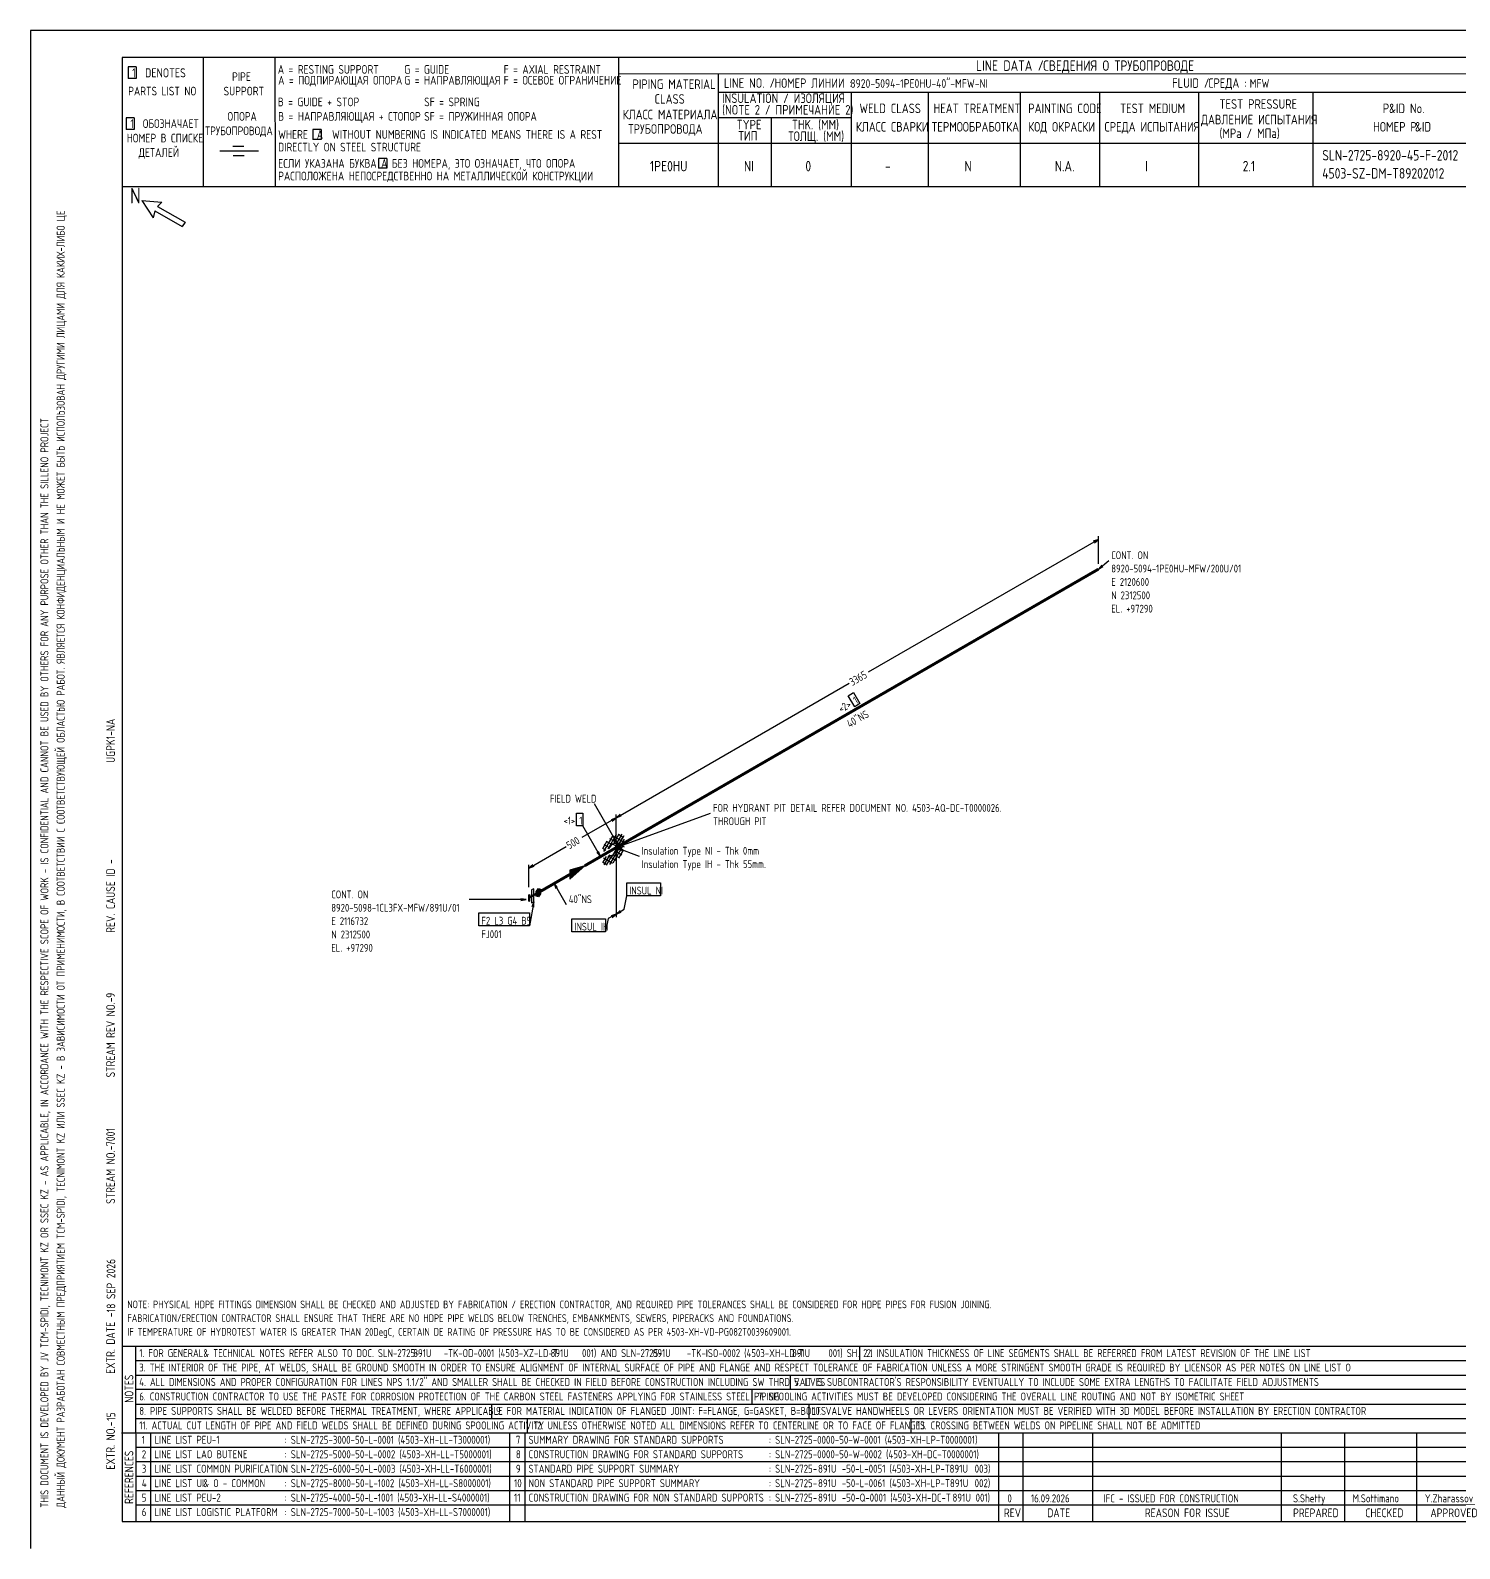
# Model space of a CAD drawing. Extents: x -1005 to 594, y -998 to 420.
# Drawn here: x 0 to 395.4, y 0 to 420 of the extents above; entities that cross this region are included whole.
import ezdxf

# ---------------------------------------------------------------- set-up
doc = ezdxf.new("R2010")
doc.units = 0
doc.styles.add('TTFN17', font='GOST type A')

msp = doc.modelspace()

# ---------------------------------------------------------------- linework, layer by layer
at = {"layer": 'GT_1', "flags": 128}
for points in [[(0, 420), (0, 0)], [(594, 420), (0, 420)], [(589.1, 412.5), (25.4, 412.5)], [(25.4, 412.5), (25.4, 7.5)], [(47.8, 412.5), (47.8, 376.7)], [(67.6, 412.5), (67.7, 376.7)], [(162.7, 412.5), (162.7, 376.7)], [(29.3, 409.9), (27.1, 409.9)], [(27.1, 409.9), (27.1, 406.7)], [(29.3, 409.9), (29.3, 406.7)], [(589.1, 408), (162.7, 407.9)], [(190.3, 407.8), (190.3, 376.7)], [(29.3, 406.7), (27.1, 406.7)], [(190.3, 402.9), (402.7, 402.9)], [(227.1, 402.9), (227.1, 376.7)], [(248.4, 402.9), (248.4, 376.8)], [(273.9, 402.9), (273.9, 376.7)], [(295.8, 402.9), (295.8, 376.7)], [(323.2, 402.9), (323.2, 376.7)], [(354.8, 402.9), (354.8, 376.8)], [(28.7, 395.8), (26.5, 395.8)], [(26.5, 395.8), (26.5, 392.6)], [(28.7, 395.8), (28.7, 392.6)], [(227.1, 395.8), (190.3, 395.8)], [(205, 395.8), (205, 376.7)], [(28.7, 392.6), (26.5, 392.6)], [(80.5, 392.6), (78.2, 392.6)], [(78.2, 392.6), (78.2, 389.8)], [(80.5, 392.6), (80.5, 389.8)], [(63.1, 386.6), (52.4, 386.6)], [(59.1, 387.9), (56, 387.9)], [(80.5, 389.8), (78.2, 389.8)], [(230.2, 388.7), (162.7, 388.7)], [(402.7, 388.7), (226.9, 388.7)], [(59.2, 385.3), (56.1, 385.3)], [(98.6, 384.6), (96.3, 384.6)], [(96.3, 384.6), (96.3, 381.9)], [(98.6, 384.6), (98.6, 381.9)], [(98.6, 381.9), (96.3, 381.9)], [(402.7, 376.7), (25.4, 376.7)], [(30.8, 372.9), (34, 368.1)], [(30.8, 372.9), (36.4, 372.5)], [(34.4, 370.1), (34, 368.1)], [(34.4, 370.1), (42, 365.7)], [(36.4, 372.5), (35.2, 371.3)], [(35.2, 371.3), (42.8, 366.9)], [(42.8, 366.9), (42, 365.7)], [(295.5, 279.2), (231.82, 242.45)], [(294.38, 278.23), (295.5, 279.2), (294.07, 278.68)], [(295.5, 272.45), (295.5, 280.1)], [(295.5, 270.95), (298.35, 273.35)], [(296.48, 272.07), (295.5, 270.95), (296.77, 271.7)], [(162.07, 202.18), (226.57, 239.38)], [(226.28, 235.93), (227.7, 236.82), (229.5, 233.75), (228.07, 232.85), (226.28, 235.93)], [(162.45, 194.97), (156.07, 206)], [(151.12, 203.45), (152.85, 203.45), (152.85, 199.93), (151.12, 199.93), (151.12, 203.45)], [(162.07, 202.18), (152.55, 196.7)], [(160.95, 201.2), (162.07, 202.18), (160.65, 201.65)], [(162.07, 193.93), (188.18, 203.45)], [(163.2, 203.15), (162.07, 202.18), (163.5, 202.7)], [(162.07, 196.93), (162.07, 203.07)], [(162.07, 196.93), (162.07, 203.07)], [(157.72, 191.45), (152.85, 199.93)], [(162.07, 197.53), (159.75, 193.47)], [(162.82, 197.6), (161.32, 194.97)], [(163.65, 197.68), (162.07, 194.97)], [(162.75, 197.6), (164.03, 196.85)], [(137.93, 188.22), (148.28, 194.22)], [(159.53, 195.72), (158.32, 193.62)], [(158.4, 193.78), (159.22, 193.18)], [(161.1, 197.07), (158.62, 192.88)], [(158.7, 194.82), (160.28, 193.93)], [(159.45, 195.65), (160.95, 194.75)], [(160.12, 191.9), (160.12, 191.9), (160.43, 191.75), (160.8, 191.75), (161.18, 191.97), (161.55, 192.28), (161.85, 192.65), (162.22, 193.18), (162.38, 193.7), (162.45, 194.15), (162.38, 194.6), (162.22, 194.9), (161.85, 195.05), (161.55, 195.05), (161.18, 194.9), (160.8, 194.68), (160.43, 194.22), (160.05, 193.7)], [(160.28, 196.47), (164.25, 194.15)], [(164.25, 196.25), (160.28, 189.28)], [(160.65, 191), (164.25, 197.3)], [(160.65, 195.2), (164.25, 193.1)], [(161.18, 197.15), (164.4, 195.35)], [(164.4, 195.28), (161.18, 189.65)], [(161.47, 196.1), (162.45, 194.97), (161.93, 196.4)], [(162.07, 193.1), (162.82, 193.47), (163.2, 194.53), (162.82, 195.2), (162.07, 194.75), (161.7, 193.7), (162.07, 193.1)], [(161.74, 193.8), (162.94, 193.8)], [(161.76, 193.6), (162.87, 193.6)], [(161.81, 194), (163.01, 194)], [(161.88, 194.2), (163.08, 194.2)], [(161.89, 193.4), (162.68, 193.4)], [(161.95, 194.4), (163.16, 194.4)], [(162.02, 194.6), (163.16, 194.6)], [(163.35, 194.68), (162.07, 193.93), (163.57, 194.15)], [(163.57, 193.7), (162.07, 193.93), (163.35, 193.18)], [(162.07, 193.93), (168.45, 191.6)], [(162.16, 194.8), (163.05, 194.8)], [(163.88, 196.93), (162.45, 194.45)], [(162.45, 194), (163.88, 193.03)], [(164.03, 193.25), (162.75, 191)], [(139.05, 189.2), (137.93, 188.22), (139.35, 188.75)], [(137.93, 182.97), (137.93, 189.12)], [(156.75, 192.57), (157.72, 191.45), (157.2, 192.88)], [(158.32, 189.95), (159.6, 189.2)], [(159.3, 191.45), (158.4, 189.88)], [(158.62, 191.07), (161.1, 189.65)], [(160.28, 191.82), (158.7, 189.12)], [(160.88, 191.75), (159.45, 189.28)], [(159.75, 191.68), (162.07, 190.32)], [(161.32, 191.97), (162.82, 191.22)], [(162.07, 192.88), (163.65, 191.97)], [(162.07, 192.43), (162.07, 174.65)], [(162.07, 192.43), (162.07, 174.65)], [(149.25, 186.5), (149.25, 185.15), (153.38, 188.9), (149.25, 187.7), (149.25, 185.3), (153, 188.68), (149.25, 187.62), (149.25, 185.53), (152.55, 188.45), (149.25, 187.4), (149.25, 185.68), (152.18, 188.15), (149.25, 187.25), (149.25, 185.82), (151.8, 188), (149.25, 187.1), (149.25, 185.97), (151.35, 187.7), (149.25, 186.95), (149.25, 186.2), (151.05, 187.55), (149.25, 186.72), (149.25, 186.35), (150.6, 187.25), (149.25, 186.57), (149.25, 186.5), (153.38, 188.9)], [(137.93, 180.2), (140.55, 181.7)], [(137.93, 179.97), (140.55, 181.47)], [(140.55, 181.32), (137.93, 179.82)], [(137.93, 179.07), (138.07, 179.15), (137.93, 180.88), (138.07, 180.95), (137.93, 179.07), (137.93, 180.88)], [(138.07, 180.95), (138.07, 179.15)], [(138.68, 180.43), (138.68, 178.62), (139.28, 178.93), (139.28, 182.53), (138.68, 182.22), (138.68, 180.43)], [(141.15, 181.18), (140.55, 180.35), (139.95, 180.5), (139.95, 181.78), (140.55, 182.6), (141.15, 182.45), (141.15, 181.18)], [(139.95, 181.6), (141.15, 181.6)], [(139.95, 181.4), (141.15, 181.4)], [(139.95, 181.2), (141.15, 181.2)], [(139.95, 181), (141.02, 181)], [(139.95, 180.8), (140.88, 180.8)], [(139.95, 180.6), (140.73, 180.6)], [(139.97, 181.8), (141.15, 181.8)], [(140.11, 182), (141.15, 182)], [(140.26, 182.2), (141.15, 182.2)], [(140.41, 182.4), (141.15, 182.4)], [(145.88, 182.9), (144.9, 184.03), (145.43, 182.6)], [(144.9, 184.03), (148.28, 178.18)], [(165, 184.18), (174.3, 184.18), (174.3, 180.57), (165, 180.57), (165, 184.18)], [(137.18, 179.53), (121.42, 179.53)], [(135.68, 179.3), (137.18, 179.53), (135.68, 179.75)], [(139.28, 178.93), (138.07, 172.25)], [(139.28, 177.43), (139.28, 178.93), (138.75, 177.5)], [(162.07, 175.55), (164.32, 176.9)], [(163.2, 176.53), (162.07, 175.55), (163.5, 176.07)], [(164.32, 176.9), (165, 180.57)], [(124.12, 175.85), (138.07, 175.85), (138.07, 172.25), (124.12, 172.25), (124.12, 175.85)], [(149.85, 174.2), (159.15, 174.2), (159.15, 170.6), (149.85, 170.6), (149.85, 174.2)], [(159.82, 174.28), (159.15, 170.6)], [(162.07, 175.55), (159.82, 174.28)], [(160.95, 174.57), (162.07, 175.55), (160.65, 175.03)], [(25.3, 56), (402.7, 56)], [(29.1, 56), (29.2, 7.5)], [(229.4, 56), (229.4, 52)], [(29.1, 52), (402.7, 52)], [(29.1, 48), (402.7, 48)], [(210.2, 48), (210.2, 44)], [(402.7, 44), (29.1, 44)], [(199.6, 44), (199.6, 40)], [(29.2, 40), (402.7, 40)], [(127.6, 40), (127.6, 36)], [(215.4, 40), (215.4, 36)], [(29.1, 36), (402.7, 36)], [(137.5, 36), (137.5, 32)], [(243.6, 36), (243.6, 32)], [(25.2, 32), (402.7, 32)], [(33.2, 32), (33.2, 7.6)], [(132.6, 32), (132.6, 7.6)], [(136.8, 32), (136.8, 7.6)], [(267.9, 32), (267.9, 7.5)], [(274.6, 32), (274.6, 7.5)], [(293.9, 32), (293.9, 7.5)], [(346.1, 32), (346.1, 7.5)], [(363.6, 32), (363.6, 7.5)], [(383.5, 32), (383.5, 7.5)], [(402.7, 28), (29.5, 28)], [(402.7, 24), (29.1, 24)], [(402.7, 20), (29.1, 20)], [(402.7, 16), (29.1, 16)], [(402.7, 12), (29.2, 12)], [(25.4, 7.5), (589.1, 7.5)], [(0, 0), (0, 0)]]:
    msp.add_lwpolyline(points, dxfattribs=at)
at = {"layer": 'GT_1', "const_width": 0.8, "flags": 128}
for points in [[(162.07, 193.93), (295.5, 270.95)], [(153.38, 188.9), (162.07, 193.93)], [(140.55, 181.47), (149.25, 186.5)]]:
    msp.add_lwpolyline(points, dxfattribs=at)

# ---------------------------------------------------------------- texts
at = {"layer": 'GT_1', "style": 'TTFN17'}
for s, height, p in [('LINE DATA /', 2.8875, (261.63, 408.8)), ('СВЕДЕНИЯ О ТРУБОПРОВОДЕ', 2.8875, (280.23, 408.8)), (' 1  DENOTES', 2.5025, (26.88, 407)), (' PIPE', 2.406, (54.56, 406)), ('A = RESTING SUPPORT', 2.4062, (68.46, 408)), ('A = ПОДПИРАЮЩАЯ ОПОРА', 2.4062, (68.56, 405)), ('G = GUIDE', 2.406, (103.46, 408)), ('G = НАПРАВЛЯЮЩАЯ', 2.4062, (103.46, 405)), ('F = AXIAL RESTRAINT', 2.4062, (130.96, 408)), ('F = ОСЕВОЕ ОГРАНИЧЕНИЕ', 2.4062, (130.96, 405)), ('PARTS LIST NO', 2.4062, (27.06, 402)), ('SUPPORT', 2.406, (53.46, 402)), ('PIPING MATERIAL', 2.6469, (166.6, 403.8)), ('LINE NO. /', 2.647, (191.9, 404.1)), ('НОМЕР ЛИНИИ :', 2.5987, (205.89, 404.1)), ('8920-5094-1PE0HU-40"-MFW-NI', 2.4062, (226.86, 404.1)), ('FLUID /', 2.647, (315.9, 404.1)), ('СРЕДА :', 2.647, (325.9, 404.1)), ('MFW', 2.406, (337.36, 404.1)), ('B = GUIDE + STOP', 2.4062, (68.46, 399)), ('SF = SPRING', 2.4062, (108.96, 399)), ('CLASS', 2.647, (172.7, 399.7)), ('(NOTE 2 / ПРИМЕЧАНИЕ 2)', 2.6469, (191.4, 396.7)), ('INSULATION / ИЗОЛЯЦИЯ', 2.6469, (191.4, 399.9)), ('WELD CLASS', 2.647, (229.4, 397.1)), ('HEAT TREATMENT', 2.6469, (249.9, 397.1)), ('PAINTING CODE', 2.6469, (276.1, 397.1)), ('TEST MEDIUM', 2.6469, (301.5, 397.1)), ('TEST PRESSURE', 2.6469, (329, 398.3)), ('P', 2.65, (374.2, 397.1)), ('&ID No.', 2.647, (375.91, 397.1)), (' 1  ОБОЗНАЧАЕТ', 2.4062, (26.46, 393)), ('ОПОРА', 2.406, (54.56, 395)), ('B = НАПРАВЛЯЮЩАЯ + СТОПОР', 2.4062, (68.56, 395)), ('SF = ПРУЖИННАЯ ОПОРА', 2.4062, (108.96, 395)), ('КЛАСС МАТЕРИАЛА', 2.6469, (163.9, 395.4)), ('TYPE', 2.647, (195.4, 392.6)), ('THK. (MM)', 2.647, (210.7, 392.6)), ('ДАВЛЕНИЕ ИСПЫТАНИЯ', 2.6469, (323.9, 394)), ('НОМЕР В СПИСКЕ', 2.4062, (26.66, 389)), ('ТРУБОПРОВОДА', 2.4062, (48.36, 391)), ('WHERE  A  WITHOUT NUMBERING IS INDICATED MEANS THERE IS A REST', 2.4062, (68.56, 390)), ('ТРУБОПРОВОДА', 2.6469, (165.4, 391.4)), ('ТИП', 2.647, (195.9, 389.5)), ('ТОЛЩ. (ММ)', 2.647, (209.7, 389.4)), ('КЛАСС СВАРКИ', 2.6469, (228.4, 392)), ('ТЕРМООБРАБОТКА', 2.6469, (249.4, 392)), ('КОД ОКРАСКИ', 2.6469, (276.1, 392)), ('СРЕДА ИСПЫТАНИЯ', 2.6469, (297.2, 392)), ('(MPa / МПа)', 2.6469, (329, 390.2)), ('НОМЕР P', 2.647, (371.5, 392)), ('&ID', 2.647, (383.1, 392)), ('ДЕТАЛЕЙ', 2.406, (29.96, 385)), ('DIRECTLY ON STEEL STRUCTURE', 2.4062, (68.56, 386.5)), ('SLN-2725-8920-45-F-2012', 2.8875, (357.43, 384)), ('ЕСЛИ УКАЗАНА БУКВА A БЕЗ НОМЕРА, ЭТО ОЗНАЧАЕТ, ЧТО ОПОРА', 2.4062, (68.56, 382)), ('1PE0HU', 2.888, (171.43, 381)), ('NI', 2.888, (197.43, 381)), ('0', 2.89, (214.43, 381)), ('-', 2.89, (236.43, 381)), ('N', 2.89, (258.43, 381)), ('N.A.', 2.888, (283.43, 381)), ('I', 2.89, (308.43, 381)), ('2.1', 2.888, (335.43, 381)), ('РАСПОЛОЖЕНА НЕПОСРЕДСТВЕННО НА МЕТАЛЛИЧЕСКОЙ КОНСТРУКЦИИ', 2.4062, (68.56, 378.5)), ('4503-SZ-DM-T89202012', 2.8875, (357.43, 379)), ('N', 4.33, (27.55, 372.1)), ('CONT. ON', 2.166, (299.05, 273.73)), ('8920-5094-1PE0HU-MFW/200U/01', 2.1656, (299.05, 270.03)), ('E 2120600', 2.166, (299.05, 266.33)), ('N 2312500', 2.166, (299.05, 262.63)), ('EL. +97290', 2.166, (299.05, 258.94)), ('FIELD WELD', 2.166, (143.73, 206.38)), ('FOR HYDRANT PIT DETAIL REFER DOCUMENT NO. 4503-AQ-DC-T0000026.', 2.1656, (188.88, 203.82)), ('<1>', 2.166, (147.51, 200.3)), ('1', 2.17, (151.87, 200.3)), ('THROUGH PIT', 2.1656, (188.88, 200.13)), ('Insulation Type NI - Thk 0mm', 2.1656, (169.15, 191.97)), ('Insulation Type IH - Thk 55mm.', 2.1656, (169.15, 188.28)), ('CONT. ON', 2.166, (83.25, 179.9)), ('40"NS', 2.166, (148.97, 178.55)), ('INSUL NI', 2.166, (165.7, 180.95)), ('8920-5098-1CL3FX-MFW/891U/01', 2.1656, (83.25, 176.2)), ('E 2116732', 2.166, (83.25, 172.5)), ('F2 L3 G4 B5', 2.1656, (124.8, 172.62)), ('INSUL IH', 2.166, (150.54, 170.97)), ('N 2312500', 2.166, (83.25, 168.81)), ('FJ001', 2.166, (124.8, 168.88)), ('EL. +97290', 2.166, (83.25, 165.11)), ('NOTE: PHYSICAL HDPE FITTINGS DIMENSION SHALL BE CHECKED AND ADJUSTED BY FABRICATION / ERECTION CONTRACTOR, AND REQUIRED PIPE TOLERANCES SHALL BE CONSIDERED FOR HDPE PIPES FOR FUSION JOINING.', 2.1175, (26.82, 66.5)), ('FABRICATION/ERECTION CONTRACTOR SHALL ENSURE THAT THERE ARE NO HDPE PIPE WELDS BELOW TRENCHES, EMBANKMENTS, SEWERS, PIPERACKS AND FOUNDATIONS.', 2.1175, (26.82, 62.7)), ('IF TEMPERATURE OF HYDROTEST WATER IS GREATER THAN 20DegC, CERTAIN DE RATING OF PRESSURE HAS TO BE CONSIDERED AS PER 4503-XH-VD-PG082T0039609001.', 2.1175, (26.82, 58.9)), ('1. FOR GENERAL', 2.1849, (30.13, 53)), ('& TECHNICAL NOTES REFER ALSO TO DOC. SLN-2725-      -TK-OD-0001 (4503-XZ-LD-T      001) AND SLN-2725-      -TK-ISO-0002 (4503-XH-LD-T      001) SH. 2.1', 2.18487, (47.87, 53)), ('891U', 2.185, (105.93, 53)), ('891U', 2.185, (143.93, 53)), ('891U', 2.185, (172.13, 53)), ('891U', 2.185, (210.73, 53)), ('2. INSULATION THICKNESS OF LINE SEGMENTS SHALL BE REFERRED FROM LATEST REVISION OF THE LINE LIST', 2.1849, (231.33, 53)), ('3. THE INTERIOR OF THE PIPE, AT WELDS, SHALL BE GROUND SMOOTH IN ORDER TO ENSURE ALIGNMENT OF INTERNAL SURFACE OF PIPE AND FLANGE AND RESPECT TOLERANCE OF FABRICATION UNLESS A MORE STRINGENT SMOOTH GRADE IS REQUIRED BY LICENSOR AS PER NOTES ON LINE LIST O', 2.18487, (30.13, 49)), ('4. ALL DIMENSIONS AND PROPER CONFIGURATION FOR LINES NPS 1.1/2" AND SMALLER SHALL BE CHECKED IN FIELD BEFORE CONSTRUCTION INCLUDING SW THRD VALVES', 2.18487, (30.13, 45)), ("5. IT IS SUBCONTRACTOR'S RESPONSIBILITY EVENTUALLY TO INCLUDE SOME EXTRA LENGTHS TO FACILITATE FIELD ADJUSTMENTS", 2.18487, (211.33, 45)), ('6. CONSTRUCTION CONTRACTOR TO USE THE PASTE FOR CORROSION PROTECTION OF THE CARBON STEEL FASTENERS APPLYING FOR STAINLESS STEEL PIPING', 2.18487, (30.13, 41)), ('7. SPOOLING ACTIVITIES MUST BE DEVELOPED CONSIDERING THE OVERALL LINE ROUTING AND NOT BY ISOMETRIC SHEET', 2.18487, (201.33, 41)), ('8. PIPE SUPPORTS SHALL BE WELDED BEFORE THERMAL TREATMENT, WHERE APPLICABLE', 2.1849, (30.13, 37)), ('9. FOR MATERIAL INDICATION OF FLANGED JOINT: F=FLANGE, G=GASKET, B=BOLTS', 2.1849, (128.83, 37)), ('10. VALVE HANDWHEELS OR LEVERS ORIENTATION MUST BE VERIFIED WITH 3D MODEL BEFORE INSTALLATION BY ERECTION CONTRACTOR', 2.18487, (216.33, 37)), ('11. ACTUAL CUT LENGTH OF PIPE AND FIELD WELDS SHALL BE DEFINED DURING SPOOLING ACTIVITY', 2.1849, (30.13, 33)), ('12. UNLESS OTHERWISE NOTED ALL DIMENSIONS REFER TO CENTERLINE OR TO FACE OF FLANGES', 2.1849, (139.33, 33)), ('13. CROSSING BETWEEN WELDS ON PIPELINE SHALL NOT BE ADMITTED', 2.1849, (245.33, 33)), ('1', 2.21, (30.83, 29)), ('LINE LIST PEU-1', 2.2138, (34.33, 29)), (': SLN-2725-3000-50-L-0001 (4503-XH-LL-T3000001)', 2.2138, (70.33, 29)), ('7', 2.21, (134.33, 29)), ('SUMMARY DRAWING FOR STANDARD SUPPORTS', 2.2138, (137.83, 29)), (': SLN-2725-0000-50-W-0001 (4503-XH-LP-T0000001)', 2.2138, (204.33, 29)), ('2', 2.21, (30.83, 25)), ('LINE LIST LAO BUTENE', 2.2138, (34.33, 25)), (': SLN-2725-5000-50-L-0002 (4503-XH-LL-T5000001)', 2.2138, (70.33, 25)), ('8', 2.21, (134.33, 25)), ('CONSTRUCTION DRAWING FOR STANDARD SUPPORTS', 2.2138, (137.83, 25)), (': SLN-2725-0000-50-W-0002 (4503-XH-DC-T0000001)', 2.2138, (204.33, 25)), ('3', 2.21, (30.83, 21)), ('LINE LIST COMMON PURIFICATION', 2.2138, (34.33, 21)), (': SLN-2725-6000-50-L-0003 (4503-XH-LL-T6000001)', 2.2138, (70.33, 21)), ('9', 2.21, (134.33, 21)), ('STANDARD PIPE SUPPORT SUMMARY', 2.2138, (137.83, 21)), (': SLN-2725-      -50-L-0051 (4503-XH-LP-T      003)', 2.2138, (204.33, 21)), ('891U', 2.214, (217.93, 21)), ('891U', 2.214, (254.33, 21)), ('4', 2.21, (30.83, 17)), ('LINE LIST UI', 2.2138, (34.33, 17)), ('& O - COMMON', 2.2138, (47.85, 17)), (': SLN-2725-8000-50-L-1002 (4503-XH-LL-S8000001)', 2.2138, (70.33, 17)), ('10', 2.214, (133.83, 17)), ('NON STANDARD PIPE SUPPORT SUMMARY', 2.2138, (137.83, 17)), (': SLN-2725-      -50-L-0061 (4503-XH-LP-T      002)', 2.2138, (204.33, 17)), ('891U', 2.214, (217.93, 17)), ('891U', 2.214, (254.43, 17)), ('5', 2.21, (30.83, 13)), ('LINE LIST PEU-2', 2.2138, (34.33, 13)), (': SLN-2725-4000-50-L-1001 (4503-XH-LL-S4000001)', 2.2138, (70.33, 13)), ('11', 2.214, (133.83, 13)), ('CONSTRUCTION DRAWING FOR NON STANDARD SUPPORTS', 2.2138, (137.83, 13)), (': SLN-2725-      -50-Q-0001 (4503-XH-DC-T      001)', 2.2138, (204.33, 13)), ('891U', 2.214, (217.93, 13)), ('891U', 2.214, (255.13, 13)), ('0', 2.21, (270.33, 12.8)), ('16.09.2026', 2.214, (276.83, 12.8)), ('IFC - ISSUED FOR CONSTRUCTION', 2.2138, (296.93, 12.8)), ('S.Shetty', 2.214, (349.33, 12.8)), ('M.Sottimano', 2.2138, (365.83, 12.8)), ('Y.Zharassov', 2.2138, (385.83, 12.8)), ('6', 2.21, (30.83, 9)), ('LINE LIST LOGISTIC PLATFORM', 2.2138, (34.33, 9)), (': SLN-2725-7000-50-L-1003 (4503-XH-LL-S7000001)', 2.2138, (70.33, 9)), ('REV', 2.406, (269.36, 8.7)), ('DATE', 2.406, (281.36, 8.7)), ('REASON FOR ISSUE', 2.4062, (308.36, 8.7)), ('PREPARED', 2.406, (349.36, 8.7)), ('CHECKED', 2.406, (369.36, 8.7)), ('APPROVED', 2.406, (387.36, 8.7))]:
    msp.add_text(s, height=height, dxfattribs=at).set_placement(p)
for s, height, rotation, p in [('ДАННЫЙ ДОКУМЕНТ РАЗРАБОТАН СОВМЕСТНЫМ ПРЕДПРИЯТИЕМ TCM-SPIDI, TECNIMONT KZ ИЛИ SSEC KZ - В ЗАВИСИМОСТИ ОТ ПРИМЕНИМОСТИ, В СООТВЕТСТВИИ С СООТВЕТСТВУЮЩЕЙ ОБЛАСТЬЮ РАБОТ. ЯВЛЯЕТСЯ КОНФИДЕНЦИАЛЬНЫМ И НЕ МОЖЕТ БЫТЬ ИСПОЛЬЗОВАН ДРУГИМИ ЛИЦАМИ ДЛЯ КАКИХ-ЛИБО ЦЕ', 2.21375, 90, (9.5, 11.33)), ('THIS DOCUMENT IS DEVELOPED BY JV TCM-SPIDI, TECNIMONT KZ OR SSEC KZ - AS APPLICABLE, IN ACCORDANCE WITH THE RESPECTIVE SCOPE OF WORK - IS CONFIDENTIAL AND CANNOT BE USED BY OTHERS FOR ANY PURPOSE OTHER THAN THE SILLENO PROJECT', 2.21375, 90, (5, 11.33)), ('3365', 2.166, 30, (227.41, 238.59)), ('1', 2.17, 30, (228.47, 233.54)), ('<2>', 2.166, 30, (224.29, 231.13)), ('40"NS', 2.166, 30, (226.68, 227)), ('UGPK1-NA', 2.406, 90, (23.4, 217.36)), ('500', 2.166, 30, (149.09, 193.38)), ('REV. CAUSE ID -', 2.4062, 90, (23.4, 170.36)), ('9', 2.41, 90, (23.4, 152.36)), ('STREAM REV NO.-', 2.4062, 90, (23.4, 130.36)), ('7001', 2.406, 90, (23.4, 111.36)), ('STREAM NO.-', 2.4062, 90, (23.4, 95.36)), ('18 SEP 2026', 2.4062, 90, (23.5, 65.36)), ('EXTR. DATE -', 2.4062, 90, (23.4, 48.36)), ('NOTES', 2.406, 90, (28.5, 40.36)), ('EXTR. NO.-', 2.406, 90, (23.4, 21.86)), ('15', 2.406, 90, (23.5, 35.36)), ('REFERENCES', 2.406, 90, (28.5, 12.36))]:
    msp.add_text(s, height=height, rotation=rotation, dxfattribs=at).set_placement(p)

doc.saveas('drawing.dxf')
